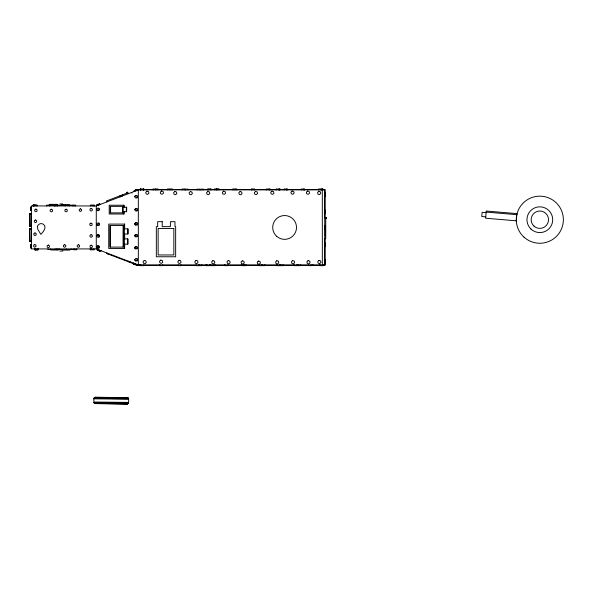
<?xml version="1.0" encoding="UTF-8"?>
<svg xmlns="http://www.w3.org/2000/svg" width="593" height="593" viewBox="0 0 593 593"><rect width="100%" height="100%" fill="white"/><g stroke="black" fill="none" stroke-linecap="round" stroke-linejoin="round"><path stroke-width="0.89" d="M49.33 205.734L49.345 204.311M56.995 205.734L57.01 204.348L49.338 204.377M57.01 204.348L57.002 205.46M516.295 220.9L516.911 213.613L486.245 211.026L485.637 218.224L516.303 220.811M97.415 249.364L97.133 250.09L100.588 251.41L100.869 250.683M97.289 250.15L97.571 249.423M97.43 250.202L97.712 249.475M97.778 250.335L98.053 249.609M98.371 250.557L98.646 249.831M98.527 250.624L98.809 249.898M98.668 250.676L98.949 249.949M99.357 250.935L99.631 250.209M100.247 251.276L100.528 250.55M100.447 251.35L100.728 250.624M100.899 250.691L100.662 251.313L97.504 250.113M106.814 252.952L106.614 253.47L133.862 263.87L134.062 263.351L133.848 264.107M108 253.997L108.193 253.478M127.918 261.602L128.118 261.083M129.267 262.113L129.459 261.595M129.407 262.173L129.6 261.654M129.511 262.21L129.711 261.691M130.037 262.41L130.238 261.891M133.247 263.633L133.44 263.114M133.351 263.677L133.544 263.159M133.773 263.24L133.499 263.967L137.368 265.449M133.773 263.833L133.974 263.314M134.085 264.196L134.441 263.5M135.085 264.574L135.367 263.848M135.323 264.663L135.604 263.937M135.449 264.715L135.693 263.974M135.775 264.834L136.049 264.107M136.657 265.175L136.946 264.448M136.901 265.271L137.176 264.545M137.005 265.308L137.302 264.589M137.242 265.397L137.524 264.671M137.317 265.427L137.643 264.723M96.689 209.448L97.259 208.262L98.786 208.21L99.446 209.336L98.875 210.522C97.089 211.731 96.096 207.728 97.63 210.574M97.348 210.574L98.586 210.522L99.164 209.336L98.786 208.21M96.733 224.302L97.311 223.116L98.838 223.064L99.498 224.191L98.92 225.37L97.4 225.429L96.733 224.302L97.4 225.429M98.838 223.064L98.92 225.37M96.726 235.992L97.304 234.813L98.831 234.761L99.491 235.888L98.912 237.067L97.385 237.126L96.726 235.992L97.593 234.813L98.831 234.761M98.542 234.761L99.201 235.888L98.912 237.067M96.681 247.073L97.259 245.887L98.779 245.836L99.446 246.962L98.868 248.148L97.341 248.2L96.681 247.073L97.341 248.2M96.963 247.073L97.259 245.887M98.779 245.836L98.868 248.148M134.759 196.787L135.337 195.608L136.82 195.557L137.487 196.683L136.909 197.862L135.426 197.914L134.759 196.787L135.337 195.608M136.82 195.557L137.242 196.683L136.909 197.862M134.841 209.826L135.419 208.647L136.946 208.595L137.606 209.722L137.027 210.9L135.508 210.952L134.841 209.826L135.419 208.647M136.946 208.595L137.027 210.9M134.826 223.924L135.404 222.746L136.924 222.694L137.591 223.82L137.013 224.999L135.486 225.051L134.826 223.924L135.486 225.051M135.108 223.924L135.404 222.746M136.924 222.694L137.013 224.999M134.759 235.673L135.33 234.494L136.857 234.443L137.517 235.569L136.946 236.748L135.419 236.8L134.759 235.673L135.419 236.8M135.041 235.673L135.33 234.494M136.857 234.443L136.946 236.748M134.678 247.726L135.256 246.547L136.494 246.495L137.443 247.622L136.864 248.801L135.345 248.852L134.678 247.726L135.345 248.852M134.967 247.726L135.545 246.547L136.783 246.495M136.494 246.495L137.161 247.622L136.864 248.801M134.833 259.801L135.412 258.615L136.931 258.563L137.598 259.69L137.02 260.868L135.493 260.927L134.833 259.801L135.493 260.927M136.931 258.563L137.02 260.868M127.858 192.814L106.488 200.968L106.844 201.902M97 205.66L96.718 204.933L99.728 203.784M137.294 189.449L133.944 190.724L134.218 191.45M324.727 264.982L138.325 264.982L96.274 248.927L31.399 248.927L31.399 205.941L96.274 205.941L138.325 189.886L324.727 189.886M211.064 189.108L207.298 189.108L207.298 189.886M141.097 189.552L138.325 189.552L138.325 265.316L140.17 265.316M143.862 189.552L153.09 189.552M155.855 189.552L167.856 189.552M169.702 189.552L182.622 189.552M184.467 189.552L197.38 189.552M199.226 189.552L207.535 189.552M211.227 189.552L213.991 189.552M216.764 189.552L232.449 189.552M235.213 189.552L251.825 189.552M253.671 189.552L266.591 189.552M269.355 189.552L275.819 189.552M279.511 189.552L284.121 189.552M286.893 189.552L301.659 189.552M303.505 189.552L319.19 189.552M321.955 189.552L325.06 189.552L325.06 193.251M324.727 192.443L325.394 192.443L325.394 195.816M324.727 192.621L325.394 192.569M324.727 192.703L325.394 192.703M324.727 193.073L325.283 193.073L325.283 196.179L324.727 196.179M324.727 193.392L325.394 193.392M324.727 193.859L325.283 193.859M324.727 195.416L325.283 195.416M59.908 203.94L62.799 203.94M61.776 204.83L69.44 204.83M36.032 205.052L32.919 205.052L32.919 205.941M31.399 206.927L30.621 206.927L30.621 210.559L31.399 210.448M30.621 207.342L31.399 207.328M30.621 207.439L31.399 207.446M30.621 207.691L31.399 207.713M30.621 208.106L31.399 208.128M30.621 208.239L31.399 208.225M30.621 209.247L31.399 209.27M30.621 209.685L31.399 209.663M30.621 209.789L31.399 209.759M30.621 210.033L31.399 210.033M324.727 210.152L325.394 210.152L325.394 213.48L324.727 213.48M324.727 210.945L325.394 210.945M324.727 212.502L325.394 212.502M324.727 213.265L325.394 213.265M324.727 217.49L326.395 217.49L326.395 218.609L325.727 218.609M324.727 225.918L325.394 225.918L325.394 229.773M324.727 226.704L325.394 226.704M324.727 228.261L325.394 228.261M124.382 228.876L128.073 228.876L128.073 233.983L124.382 233.983M324.727 229.024L325.394 229.024M324.727 238.705L325.727 238.705L325.727 217.49M124.382 238.897L127.969 238.897L127.969 244.116L124.382 244.116M324.727 243.145L325.394 243.1L325.394 246.258L324.727 246.206M324.727 243.931L325.394 243.931M31.399 244.405L30.621 244.405L30.621 247.889L31.399 247.889M30.621 244.776L31.399 244.694M30.621 245.168L31.399 245.191M30.621 245.309L31.399 245.287M30.621 245.48L31.399 245.465M324.727 245.487L325.394 245.487M30.621 245.546L31.399 245.569M30.621 246.725L31.399 246.747M30.621 246.844L31.399 246.866M30.621 246.888L31.399 246.888M30.621 247.096L31.399 247.118M30.621 247.511L31.399 247.511M30.621 247.652L31.399 247.629M30.621 247.807L31.399 247.807M73.888 249.483L47.944 249.483L47.944 248.927M59.797 251.039L62.91 251.039M324.727 259.386L325.394 259.386L325.394 263.818L324.727 263.818M324.727 260.171L325.394 260.171M324.727 261.728L325.394 261.728M324.727 262.499L325.394 262.499M324.727 262.595L325.394 262.595M324.727 262.966L325.394 262.966M324.727 263.084L325.394 263.084M324.727 263.359L325.394 263.359M324.727 263.729L325.394 263.729M143.862 265.316L159.547 265.316M162.319 265.316L178.004 265.316M180.776 265.316L195.534 265.316M198.307 265.316L205.689 265.316M209.381 265.316L211.227 265.316M213.072 265.316L225.066 265.316M227.831 265.316L241.677 265.316M244.442 265.316L259.208 265.316M261.053 265.316L276.738 265.316M279.511 265.316L294.276 265.316M297.041 265.316L309.035 265.316M310.88 265.316L320.109 265.316M322.881 265.316L325.06 265.316L325.06 263.462M310.043 265.538L313.156 265.538L313.156 264.982M279.978 265.649L279.978 264.982L280.037 265.649L276.449 265.649L276.449 264.982M49.338 204.489L57.002 204.444M49.338 204.585L57.002 204.563M62.057 250.038L69.722 250.12M50.672 249.957L58.336 250.038M95.08 397.273L127.488 397.614M94.88 397.332L127.688 397.688M94.687 397.429L127.873 397.784M94.509 397.54L128.051 397.903M94.354 397.681L128.207 398.044M94.213 397.836L128.347 398.2M94.094 398.007L128.459 398.377M93.998 398.2L128.548 398.57M93.924 398.4L128.614 398.77M93.879 402.454L128.57 402.825M93.946 402.654L128.503 403.025M94.042 402.84L128.407 403.21M94.154 403.018L128.288 403.388M94.294 403.181L128.147 403.544M94.45 403.322L127.992 403.677M94.621 403.44L127.814 403.796M94.813 403.536L127.621 403.885M95.006 403.603L127.421 403.952M486.156 212.094L516.822 214.681M486.112 212.635L482.124 212.301L481.768 216.512L485.756 216.845M31.303 226.393L29.754 225.911L29.65 213.591L31.244 214.155L29.776 213.828M29.761 213.799L31.385 214.421L31.459 226.682L29.917 226.215L29.82 213.917L31.385 214.421M31.385 226.541L29.865 226.111M29.798 241.04L31.385 241.596L29.835 241.114L29.65 228.646L31.333 229.372M29.665 228.676L31.207 229.135L29.672 228.69L31.192 229.113L29.776 228.876L29.917 241.269L31.459 241.736L31.399 229.498L29.724 228.787L31.281 229.269M29.806 228.935L31.385 229.476L31.177 229.091M29.887 241.21L31.444 241.714L29.902 241.247M29.65 213.591L31.355 214.362M29.761 228.854L31.303 229.321M29.872 226.133L29.694 213.673L31.207 214.08M29.746 240.943L31.281 241.403M29.672 213.636L31.214 214.095M29.702 213.695L31.266 214.192M29.694 228.728L31.266 229.246M31.318 241.462L29.754 240.958L31.347 241.529M29.872 241.188L31.436 241.692M29.798 225.985L31.34 226.452M31.244 226.267L31.459 226.682M31.244 241.321L31.459 241.736M137.576 190.175L137.257 189.463L137.42 190.234M137.027 189.545L137.346 190.257M136.953 189.575L137.272 190.286M136.457 189.767L136.775 190.479M135.864 189.997L136.227 190.687M135.76 190.034L136.027 190.761M135.678 190.064L135.953 190.79M135.182 190.257L135.538 190.946M131.676 192.421L131.95 193.148M128.214 193.748L127.584 192.088L126.479 192.503L126.754 193.236M122.647 195.875L122.366 195.149L119.808 196.12L120.09 196.846M122.328 195.164L122.603 195.89M121.128 195.616L121.409 196.342M121.046 195.653L121.32 196.379M119.853 196.105L120.127 196.832M99.691 203.799L100.009 204.511M99.846 204.57L99.528 203.866L99.765 204.607M98.49 204.259L98.772 204.985M98.408 204.288L98.683 205.015M98.29 204.333L98.616 205.045M98.208 204.37L98.482 205.096M98.038 204.429L98.319 205.156M97.956 204.466L98.23 205.193M96.763 204.919L97.037 205.645M326.283 217.49L326.283 218.609M325.283 226.015L325.283 236.125M325.06 196.024L325.06 209.878M325.06 213.576L325.06 218.194M325.06 238.519L325.06 243.137M325.06 245.91L325.06 259.771M324.727 189.552L324.727 265.316M323.355 264.982L323.355 265.649L319.701 265.649L319.701 264.982M323.207 264.982L323.207 265.649M323.081 189.886L323.081 189.108L318.345 189.108L318.345 189.886M323.111 264.982L323.111 265.649M322.963 264.982L322.963 265.649M322.814 264.982L322.814 265.649M322.636 189.108L322.636 189.886M322.414 189.108L322.414 189.886M322.31 189.108L322.34 265.649M322.103 189.108L322.103 189.886M322.043 264.982L322.043 265.649M321.458 189.108L321.458 189.886M321.332 189.108L321.332 189.886M320.687 189.108L320.687 189.886M320.487 264.982L320.487 265.649M319.857 264.982L319.857 265.649M319.13 189.108L319.13 189.886M312.385 264.982L312.385 265.538M311.281 264.982L311.281 265.649L308.167 265.649L308.167 264.982M310.51 264.982L310.51 265.649M308.953 264.982L308.953 265.649M304.683 189.886L304.683 189.108L301.111 189.108L301.111 189.886M304.216 189.108L304.216 189.886M303.92 189.108L303.92 189.886M303.446 189.108L303.446 189.886M301.896 189.108L301.896 189.886M300.814 264.982L300.814 265.649L297.701 265.649L297.701 264.982M300.043 264.982L300.043 265.649M298.487 264.982L298.487 265.649M297.041 264.982L297.041 265.649L293.935 265.649L293.935 264.982M296.278 264.982L296.278 265.649M294.721 264.982L294.721 265.649M287.553 189.886L287.553 189.108L283.943 189.108L283.943 189.886M287.056 189.108L287.056 189.886M286.782 189.108L286.782 189.886M286.286 189.108L286.286 189.886M284.729 189.108L284.729 189.886M283.461 264.982L283.461 265.649L280.348 265.649L280.348 264.982M282.691 264.982L282.691 265.649M281.134 264.982L281.134 265.649M280.059 189.886L280.059 189.108L275.938 189.108L275.938 189.886M279.97 189.108L279.97 189.886M279.852 264.982L279.852 265.649M279.562 189.108L279.562 189.886M279.199 189.108L279.199 189.886M279.051 189.108L279.051 189.886M279.088 264.982L279.088 265.649M278.28 189.108L278.28 189.886M277.531 264.982L277.531 265.649M276.924 264.982L276.864 265.649M276.723 189.108L276.723 189.886M276.738 264.982L276.746 265.649M270.304 189.886L270.304 189.108L266.213 189.108L266.213 189.886M269.541 189.108L269.541 189.886M269.318 189.108L269.318 189.886M268.555 189.108L268.555 189.886M266.998 189.108L266.998 189.886M264.989 264.982L264.989 265.649L261.876 265.649L261.876 264.982M264.219 264.982L264.219 265.649M262.655 264.982L262.655 265.649M261.765 264.982L261.765 265.649L258.652 265.649L258.652 264.982M260.994 264.982L260.994 265.649M259.438 264.982L259.438 265.649M254.538 189.886L254.538 189.108L251.321 189.108L251.321 189.886M254.427 189.108L254.427 189.886M253.767 189.108L253.767 189.886M252.21 189.108L252.21 189.886M251.425 189.108L251.425 189.886M246.399 264.982L246.399 265.649L241.129 265.649L241.129 264.982M245.628 264.982L245.628 265.649M244.242 264.982L244.242 265.649M244.071 264.982L244.071 265.649M243.471 264.982L243.471 265.649M241.914 264.982L241.914 265.649M236.97 189.886L236.97 189.108L232.404 189.108L232.404 189.886M236.199 189.108L236.199 189.886M235.517 189.108L235.517 189.886M234.746 189.108L234.746 189.886M233.19 189.108L233.19 189.886M228.06 264.982L228.06 265.649L224.606 265.649L224.606 264.982M227.289 264.982L227.289 265.649M225.74 264.982L225.74 265.649M224.947 264.982L224.947 265.649M219.195 189.886L219.195 188.997L216.082 188.997L216.082 189.886M218.409 188.997L218.424 189.886M217.305 189.886L217.305 189.108L214.199 189.108L214.199 189.886M216.853 188.997L216.868 189.886M216.541 189.108L216.541 189.886M215.496 264.982L215.496 265.642L210.367 265.649L210.367 264.982M214.985 189.108L214.985 189.886M214.725 264.982L214.725 265.642M213.473 264.982L213.473 265.649M212.702 264.982L212.702 265.649M211.152 264.982L211.152 265.649M211.012 189.108L211.064 189.886M210.923 189.886L210.923 189.219L207.817 189.219L207.817 189.886M210.159 189.219L210.159 189.886M210.1 264.982L210.1 265.649L205.608 265.649L205.608 264.982M209.648 264.982L209.648 265.649M209.329 264.982L209.329 265.649M208.603 189.219L208.603 189.886M207.772 264.982L207.772 265.649M206.987 264.982L206.987 265.649M206.542 264.982L206.542 265.649M206.394 264.982L206.394 265.649M206.253 264.982L206.253 265.649M203.733 189.886L203.733 189.219L200.619 189.219L200.619 189.886M202.962 189.219L202.962 189.886M201.976 264.982L201.976 265.649L195.831 265.649L195.831 264.982M201.405 189.219L201.405 189.886M201.205 264.982L201.205 265.649M199.952 189.886L199.952 189.219L196.839 189.219L196.839 189.886M199.648 264.982L199.648 265.649M199.181 189.219L199.181 189.886M198.863 264.982L198.937 265.649M198.173 264.982L198.173 265.649M197.625 189.219L197.625 189.886M196.617 264.982L196.617 265.649M188.389 189.886L188.389 189.219L185.283 189.219L185.283 189.886M187.625 189.219L187.625 189.886M186.069 189.219L186.069 189.886M185.186 189.886L185.186 189.108L182.073 189.108L182.073 189.886M184.416 189.108L184.416 189.886M182.866 189.108L182.866 189.886M181.221 264.982L181.31 265.649L178.115 265.649L178.115 264.982M180.457 264.982L180.457 265.649M178.901 264.982L178.901 265.649M172.652 189.886L172.652 189.108L167.211 189.108L167.211 189.886M171.881 189.108L171.881 189.886M170.332 189.108L170.324 189.886M169.554 189.108L169.554 189.886M167.997 189.108L167.997 189.886M162.897 264.982L162.897 265.649L159.339 265.649L159.339 264.982M162.126 264.982L162.126 265.649M160.577 264.982L160.577 265.649M159.784 264.982L159.784 265.649M158.338 189.886L158.338 189.108L152.875 189.108L152.875 189.886M157.568 189.108L157.568 189.886M156.011 189.108L156.011 189.886M155.981 189.108L155.981 189.886M155.21 189.108L155.21 189.886M153.661 189.108L153.661 189.886M143.914 189.886L143.914 189.108L140.259 189.108L140.259 189.886M143.914 264.982L143.914 265.649L139.807 265.649L139.807 264.982M143.81 189.108L143.81 189.886M143.721 189.108L143.721 189.886M143.595 189.108L143.632 189.886M143.373 189.108L143.373 189.886M143.15 264.982L143.15 265.649M142.869 189.108L142.869 189.886M141.594 264.982L141.594 265.649M141.312 189.108L141.312 189.886M140.8 189.108L140.8 189.886M140.808 264.982L140.808 265.649M140.704 189.108L140.704 189.886M140.608 189.108L140.608 189.886M140.563 264.982L140.63 265.649M140.526 189.108L140.482 189.886M140.126 264.982L140.126 265.649M139.933 264.982L139.933 265.649M127.791 228.876L127.791 233.983M127.688 238.897L127.688 244.116M126.353 207.209L126.353 211.701M124.663 228.876L124.663 224.095L108.734 224.095L108.734 248.467L124.663 248.467L124.663 244.116M124.663 233.983L124.663 238.897M124.382 224.095L124.382 248.467M124.1 207.209L124.1 205.23L109.201 205.23L109.201 214.006L124.1 214.006L124.1 211.701M123.774 205.23L123.774 207.209L126.68 207.209L126.68 211.701L123.774 211.701L123.774 214.006M123.122 225.451L123.122 247.111M122.714 206.371L122.714 212.865M110.587 206.371L110.587 212.865M110.283 225.451L110.283 247.111M96.274 205.941L96.274 248.927M94.354 205.941L94.457 205.163L90.336 205.163L90.336 205.941M94.131 248.964L94.131 249.742L90.247 249.742L90.247 248.964M93.998 205.163L93.998 205.941M93.442 205.163L93.442 205.941M93.36 248.964L93.36 249.742M92.678 205.163L92.678 205.941M91.804 248.964L91.804 249.742M91.122 205.163L91.122 205.941M91.018 248.964L91.018 249.742M90.388 248.964L90.388 249.742M76.838 248.964L76.838 249.742L73.732 249.742L73.732 248.964M76.074 248.964L76.074 249.742M75.674 205.941L75.674 205.163L46.684 205.163L46.684 205.941M74.911 205.163L74.911 205.941M74.518 248.964L74.518 249.742M73.354 205.163L73.354 205.941M72.568 205.163L72.568 205.941M71.049 248.927L71.049 249.483M69.685 205.163L69.685 205.941M66.498 248.927L66.498 249.483M65.274 205.163L65.274 205.941M59.545 248.964L59.545 249.631L56.439 249.631L56.439 248.964M58.781 248.964L58.781 249.631M57.803 205.163L57.803 205.941M57.224 248.964L57.224 249.631M57.039 205.163L57.039 205.941M55.483 205.163L55.483 205.941M55.134 248.927L55.134 249.483M54.697 205.163L54.697 205.941M54.193 205.163L54.193 205.941M50.583 248.927L50.583 249.483M49.753 205.163L49.753 205.941M38.345 248.964L38.345 249.742L34.624 249.742L34.624 248.964M37.863 248.964L37.863 249.853L34.75 249.853L34.75 248.964M37.574 248.964L37.574 249.742M37.3 205.941L37.3 205.163L33.193 205.163L33.193 205.941M37.077 248.964L37.092 249.853M36.529 205.163L36.529 205.941M36.017 248.964L36.017 249.742M35.536 248.964L35.536 249.853M35.521 248.964L35.521 249.853M35.232 248.964L35.232 249.742M34.98 205.163L34.98 205.941M34.194 205.163L34.194 205.941M33.705 205.052L33.705 205.941M93.864 398.815L93.835 402.032L128.629 402.41L128.666 399.185L93.864 398.815M37.433 226.489L37.841 229.432L40.835 234.317C43.326 231.989 47.447 226.815 43.126 224.095C41.006 222.835 38.019 224.095 37.433 226.489M146.938 191.124L145.73 192.28L146.123 193.896L147.724 194.363L148.932 193.214L148.532 191.591L146.938 191.124M161.496 190.998L160.288 192.147L160.688 193.77L162.282 194.237L163.49 193.081L163.097 191.465L161.496 190.998M174.846 191.487L173.638 192.636L174.038 194.259L175.632 194.726L176.84 193.57L176.447 191.954L174.846 191.487M190.331 191.561L189.13 192.718L189.523 194.334L191.124 194.8L192.325 193.652L191.932 192.028L190.331 191.561M207.787 191.457L206.586 192.614L206.979 194.23L208.58 194.697L209.781 193.548L209.388 191.924L207.787 191.457M144.277 260.46L143.076 261.609L143.469 263.225L145.07 263.692L146.271 262.543L145.878 260.927L144.277 260.46M223.554 191.131L222.353 192.28L222.746 193.896L224.347 194.371L225.548 193.214L225.155 191.598L223.554 191.131M160.755 260.105L159.547 261.254L159.947 262.877L161.541 263.344L162.749 262.195L162.356 260.572L160.755 260.105M240.046 191.532L238.838 192.688L239.238 194.304L240.832 194.771L242.04 193.622L241.647 192.006L240.046 191.532M179.064 260.253L177.856 261.402L178.248 263.025L179.849 263.492L181.058 262.336L180.657 260.72L179.064 260.253M255.561 191.413L254.353 192.562L254.753 194.185L256.346 194.652L257.555 193.503L257.162 191.88L255.561 191.413M196.009 260.401L194.808 261.55L195.201 263.173L196.802 263.64L198.003 262.484L197.61 260.868L196.009 260.401M271.942 191.102L270.742 192.251L271.134 193.874L272.736 194.341L273.936 193.192L273.543 191.569L271.942 191.102M212.872 260.653L211.671 261.809L212.064 263.425L213.665 263.892L214.866 262.743L214.473 261.12L212.872 260.653M292.119 191.035L290.918 192.191L291.311 193.807L292.912 194.274L294.113 193.125L293.72 191.502L292.119 191.035M228.172 260.594L226.971 261.743L227.364 263.359L228.965 263.833L230.166 262.677L229.773 261.061L228.172 260.594M307.567 191.079L306.359 192.228L306.759 193.852L308.353 194.319L309.561 193.17L309.168 191.546L307.567 191.079M242.278 260.831L241.069 261.987L241.47 263.603L243.063 264.07L244.272 262.921L243.879 261.305L242.278 260.831M318.775 191.361L317.566 192.517L317.967 194.133L319.56 194.6L320.769 193.451L320.376 191.828L318.775 191.361M258.407 261.039L257.206 262.188L257.599 263.811L259.2 264.278L260.401 263.122L260.008 261.506L258.407 261.039M276.82 260.727L275.612 261.876L276.004 263.492L277.606 263.967L278.806 262.81L278.413 261.194L276.82 260.727M292.645 260.616L291.437 261.765L291.838 263.388L293.431 263.855L294.639 262.699L294.247 261.083L292.645 260.616M308.078 260.638L306.87 261.787L307.263 263.403L308.864 263.87L310.072 262.721L309.672 261.105L308.078 260.638M318.952 260.379L317.752 261.535L318.144 263.151L319.746 263.618L320.946 262.469L320.554 260.853L318.952 260.379M35.869 209.099L34.728 209.789L34.75 211.123L35.914 211.768L37.055 211.078L37.033 209.744L35.869 209.099M51.324 209.21L50.183 209.9L50.212 211.234L51.376 211.879L52.518 211.19L52.495 209.855L51.324 209.21M35.439 219.944L34.298 220.633L34.327 221.967L35.491 222.612L36.633 221.923L36.61 220.589L35.439 219.944M66.082 209.203L64.941 209.892L64.971 211.227L66.134 211.871L67.276 211.182L67.254 209.848L66.082 209.203M34.987 232.908L33.845 233.59L33.875 234.924L35.039 235.569L36.18 234.88L36.158 233.553L34.987 232.908M80.396 208.803L79.254 209.492L79.284 210.826L80.448 211.471L81.589 210.782L81.567 209.448L80.396 208.803M91.152 208.432L90.01 209.121L90.032 210.456L91.196 211.101L92.338 210.411L92.315 209.077L91.152 208.432M34.772 244.531L33.631 245.22L33.653 246.555L34.824 247.199L35.965 246.51L35.936 245.176L34.772 244.531M48.285 245.057L47.143 245.739L47.173 247.073L48.337 247.718L49.478 247.029L49.456 245.695L48.285 245.057M90.966 223.101L89.825 223.791L89.847 225.125L91.011 225.77L92.152 225.081L92.13 223.746L90.966 223.101M64.593 244.635L63.451 245.324L63.481 246.658L64.644 247.303L65.786 246.614L65.764 245.28L64.593 244.635M91.107 234.658L89.966 235.347L89.988 236.681L91.159 237.326L92.3 236.637L92.271 235.302L91.107 234.658M78.38 244.709L77.238 245.398L77.26 246.732L78.424 247.377L79.566 246.688L79.544 245.354L78.38 244.709M91.166 245.161L90.025 245.85L90.047 247.177L91.211 247.822L92.352 247.14L92.33 245.806L91.166 245.161M123.04 206.371L110.261 206.371L110.261 212.865L123.04 212.865L123.04 206.371M162.223 221.678L157.679 221.678L157.679 226.659L156.33 226.659L156.33 256.762L175.654 256.762L175.654 226.659L174.979 226.659L174.979 221.671L170.399 221.671L170.399 226.659L162.223 226.659L162.223 221.678M123.403 225.451L109.994 225.451L109.994 247.111L123.403 247.111L123.403 225.451M173.845 228.468L158.138 228.468L158.138 254.953L173.845 254.953L173.845 228.468M31.399 244.524L30.621 244.524L31.399 244.546M99.557 204.689L99.276 203.962L99.513 204.704M276.583 236.236A11.897 11.897 0 0 0 296.233 230.01A11.897 11.897 0 0 0 281.015 216.104A11.897 11.897 0 0 0 276.583 236.236M523.967 237.118A23.55 23.55 0 0 0 562.831 224.732A23.55 23.55 0 0 0 532.677 197.269A23.55 23.55 0 0 0 523.967 237.118M533.982 226.126A8.68 8.68 0 0 0 548.31 221.56A8.68 8.68 0 0 0 537.191 211.434A8.68 8.68 0 0 0 533.982 226.126M530.98 229.061A12.876 12.876 0 0 0 552.35 222.694A12.876 12.876 0 0 0 536.146 207.372A12.876 12.876 0 0 0 530.98 229.061"/></g></svg>
